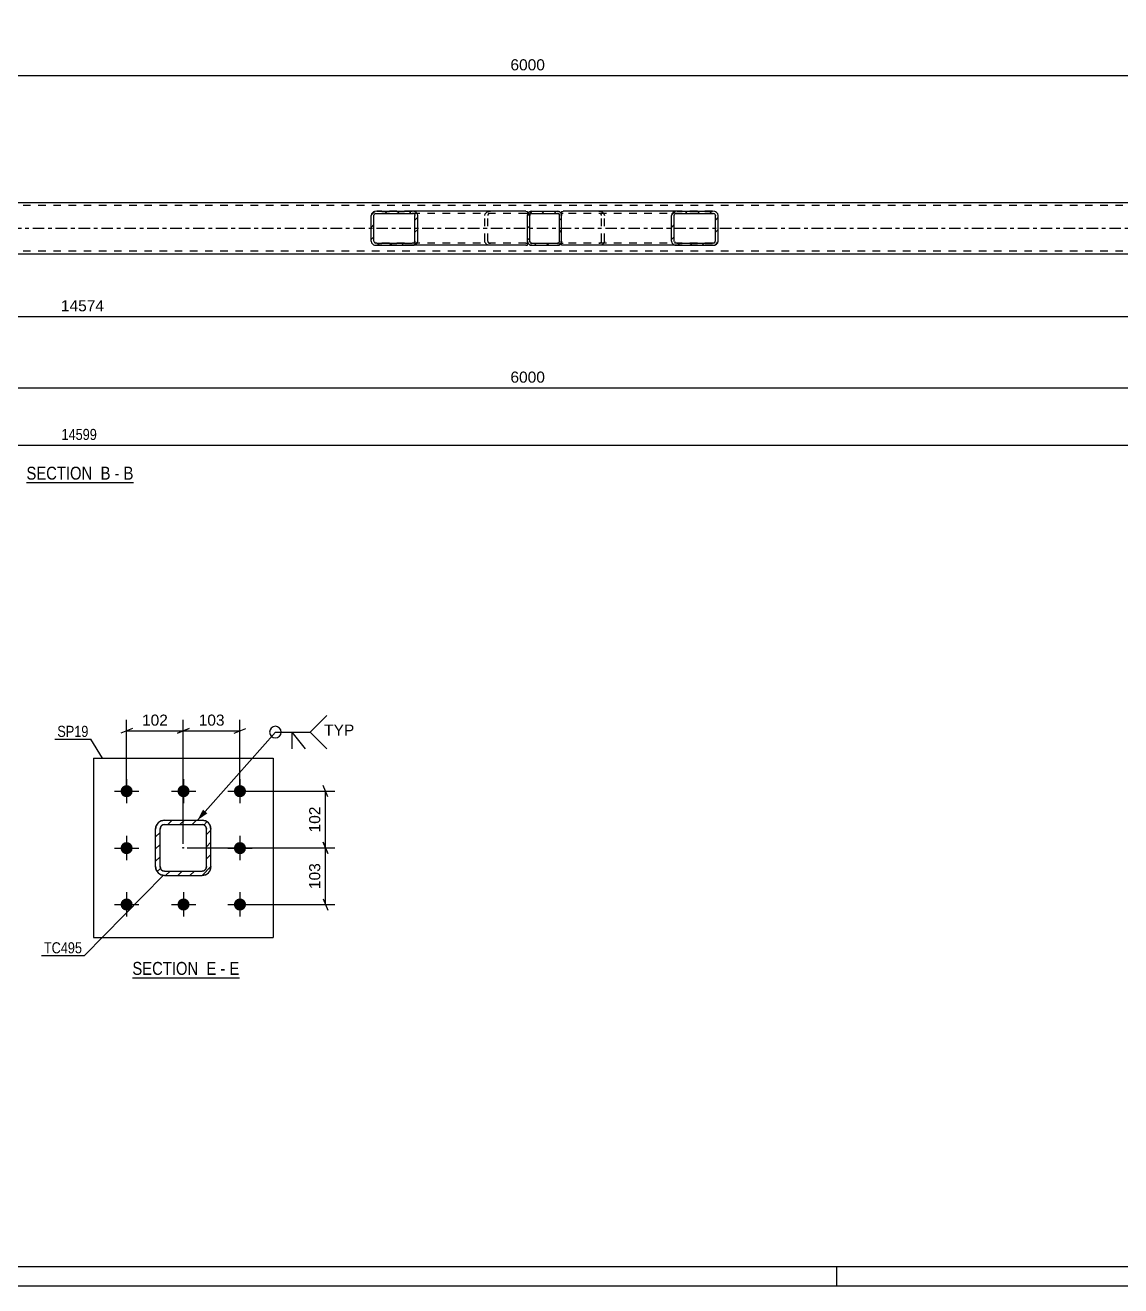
# Model space of a CAD drawing. Header units: millimetres. Extents: x -90 to 1099, y -612 to 229.
# Drawn here: x 469.6 to 752.7, y -611.6 to -285.8 of the extents above; entities that cross this region are included whole.
import ezdxf

# ---------------------------------------------------------------- set-up
doc = ezdxf.new("R2010")
doc.units = ezdxf.units.MM
doc.linetypes.add('DXK_LINE_DOT2', pattern=[3.9198, 1.9599, -1.9599])
doc.linetypes.add('DXK_LINE_DOT3', pattern=[5.9187, 2.979, -0.9799, 0.9799, -0.9799])
doc.styles.add('Arial', font='ARIAL.TTF', dxfattribs={"height": 0.2})
doc.styles.add('Arial Narrow', font='ARIALN.TTF', dxfattribs={"height": 0.2})

# ---------------------------------------------------------------- blocks, each defined once
blk = doc.blocks.new('Unknown-761555022-1133')
at = {"color": 5, "linetype": 'Continuous'}
for p, q in [((-84.67, -606.55), (1094.33, -606.55)), ((679.33, -611.55), (679.33, -606.55)), ((-89.67, -611.55), (1099.33, -611.55))]:
    blk.add_line(p, q, dxfattribs=at)
blk = doc.blocks.new('Unknown-761555022-13 - 1777')
at = {"color": 6, "linetype": 'Continuous'}
blk.add_line((469.95, -403.95), (497.6, -403.95), dxfattribs=at)
at = {"color": 0, "linetype": 'Continuous'}
blk.add_wipeout([(488.06, -403.2), (488.06, -399.7), (469.95, -399.7), (469.95, -403.2)], dxfattribs=at)
at = {"color": 7, "linetype": 'Continuous', "style": 'Arial Narrow'}
blk.add_text('SECTION ', height=3.34, dxfattribs=at).set_placement((469.95, -403.2))
at = {"color": 0, "linetype": 'Continuous'}
blk.add_wipeout([(491.67, -403.2), (491.67, -399.7), (489.11, -399.7), (489.11, -403.2)], dxfattribs=at)
blk.add_wipeout([(493.99, -403.2), (493.99, -399.7), (492.72, -399.7), (492.72, -403.2)], dxfattribs=at)
at = {"color": 7, "linetype": 'Continuous', "style": 'Arial Narrow'}
blk.add_text('B', height=3.34, dxfattribs=at).set_placement((489.11, -403.2))
at = {"color": 0, "linetype": 'Continuous'}
blk.add_wipeout([(497.6, -403.2), (497.6, -399.7), (495.04, -399.7), (495.04, -403.2)], dxfattribs=at)
at = {"color": 7, "linetype": 'Continuous', "style": 'Arial Narrow'}
for s, p in [('B', (495.04, -403.2)), ('-', (492.72, -403.2))]:
    blk.add_text(s, height=3.34, dxfattribs=at).set_placement(p)
blk = doc.blocks.new('Unknown-761555022-16 - 18337')
at = {"color": 6, "linetype": 'Continuous'}
blk.add_line((497.32, -531.94), (524.97, -531.94), dxfattribs=at)
at = {"color": 0, "linetype": 'Continuous'}
blk.add_wipeout([(515.43, -531.19), (515.43, -527.69), (497.32, -527.69), (497.32, -531.19)], dxfattribs=at)
at = {"color": 7, "linetype": 'Continuous', "style": 'Arial Narrow'}
blk.add_text('SECTION ', height=3.34, dxfattribs=at).set_placement((497.32, -531.19))
at = {"color": 0, "linetype": 'Continuous'}
blk.add_wipeout([(519.04, -531.19), (519.04, -527.69), (516.48, -527.69), (516.48, -531.19)], dxfattribs=at)
blk.add_wipeout([(521.36, -531.19), (521.36, -527.69), (520.09, -527.69), (520.09, -531.19)], dxfattribs=at)
at = {"color": 7, "linetype": 'Continuous', "style": 'Arial Narrow'}
blk.add_text('E', height=3.34, dxfattribs=at).set_placement((516.48, -531.19))
at = {"color": 0, "linetype": 'Continuous'}
blk.add_wipeout([(524.97, -531.19), (524.97, -527.69), (522.41, -527.69), (522.41, -531.19)], dxfattribs=at)
at = {"color": 7, "linetype": 'Continuous', "style": 'Arial Narrow'}
for s, p in [('-', (520.09, -531.19)), ('E', (522.41, -531.19))]:
    blk.add_text(s, height=3.34, dxfattribs=at).set_placement(p)
blk = doc.blocks.new('Part-761555022-1811 - 1777')
at = {"linetype": 'Continuous'}
h = blk.add_hatch(dxfattribs=at)
h.set_pattern_fill('', scale=0.7, style=0, pattern_type=0)
h.set_pattern_definition([(45, (647.7798, -342.5605), (-1.57154, 1.57154), [])])
h.paths.add_polyline_path([(647.22, -342.64), (647.78, -342.56), (648.25, -342.33), (648.57, -341.98), (648.68, -341.58), (648.68, -334.91), (648.57, -334.5), (648.25, -334.15), (647.78, -333.92), (647.22, -333.84), (638.07, -333.84), (637.51, -333.92), (637.03, -334.15), (636.71, -334.5), (636.6, -334.91), (636.6, -341.58), (636.71, -341.98), (637.03, -342.33), (637.51, -342.56), (638.07, -342.64)])
h.paths.add_polyline_path([(637.79, -342.07), (637.55, -341.95), (637.39, -341.78), (637.34, -341.58), (637.34, -334.91), (637.39, -334.7), (637.55, -334.53), (637.79, -334.42), (638.07, -334.38), (647.22, -334.38), (647.5, -334.42), (647.74, -334.53), (647.9, -334.7), (647.95, -334.91), (647.95, -341.58), (647.9, -341.78), (647.74, -341.95), (647.5, -342.07), (647.22, -342.11), (638.07, -342.11)])
at = {"color": 2, "linetype": 'Continuous'}
for p, q in [((608.23, -333.9), (608.66, -333.84)), ((608.23, -333.9), (608.23, -334.91)), ((638.07, -333.84), (608.66, -333.84)), ((636.71, -334.5), (636.6, -334.91)), ((636.6, -341.58), (636.6, -334.91)), ((637.34, -334.91), (637.39, -334.7)), ((637.34, -341.58), (637.34, -334.91)), ((638.07, -333.84), (637.51, -333.92)), ((637.79, -334.42), (638.07, -334.38)), ((638.07, -333.84), (647.22, -333.84)), ((638.07, -334.38), (647.22, -334.38)), ((647.78, -333.92), (647.22, -333.84)), ((647.22, -334.38), (647.5, -334.42)), ((647.9, -334.7), (647.95, -334.91)), ((647.95, -341.58), (647.95, -334.91)), ((648.68, -334.91), (648.57, -334.5)), ((648.68, -341.58), (648.68, -334.91)), ((608.23, -342.56), (608.23, -341.58)), ((636.6, -341.58), (636.71, -341.98)), ((637.39, -341.78), (637.34, -341.58)), ((638.07, -342.11), (637.79, -342.07)), ((647.5, -342.07), (647.22, -342.11)), ((647.95, -341.58), (647.9, -341.78)), ((648.57, -341.98), (648.68, -341.58)), ((608.23, -342.58), (608.23, -342.56)), ((608.66, -342.64), (608.23, -342.58)), ((638.07, -342.64), (608.66, -342.64)), ((637.51, -342.56), (638.07, -342.64)), ((638.07, -342.11), (647.22, -342.11)), ((638.07, -342.64), (647.22, -342.64)), ((647.22, -342.64), (647.78, -342.56))]:
    blk.add_line(p, q, dxfattribs=at)
at = {"color": 7, "linetype": 'DXK_LINE_DOT2'}
for p, q in [((608.23, -333.9), (608.23, -334.49)), ((608.38, -334.42), (608.23, -334.49)), ((608.23, -342.33), (608.23, -334.91)), ((608.66, -334.38), (608.38, -334.42)), ((647.22, -334.38), (608.66, -334.38)), ((617.81, -333.84), (618.38, -333.92)), ((618.09, -334.42), (617.81, -334.38)), ((618.55, -334.91), (618.49, -334.7)), ((618.55, -341.58), (618.55, -334.91)), ((619.17, -334.5), (619.28, -334.91)), ((619.28, -341.58), (619.28, -334.91)), ((647.22, -333.84), (638.07, -333.84)), ((608.23, -342), (608.38, -342.07)), ((608.38, -342.07), (608.66, -342.11)), ((617.81, -342.11), (618.09, -342.07)), ((618.49, -341.78), (618.55, -341.58)), ((619.28, -341.58), (619.17, -341.98)), ((647.22, -342.11), (608.66, -342.11)), ((618.38, -342.56), (617.81, -342.64)), ((647.22, -342.64), (638.07, -342.64))]:
    blk.add_line(p, q, dxfattribs=at)
for centre, radius, start, end in [((617.93, -335.06), 0.668, 32.4106, 75.4454), ((618.04, -335.22), 1.34, 32.4106, 75.4454), ((617.93, -341.42), 0.668, 284.5546, 327.5894), ((618.04, -341.27), 1.34, 284.5546, 327.5894)]:
    blk.add_arc(centre, radius, start, end, dxfattribs=at)
at = {"color": 2, "linetype": 'Continuous'}
for centre, radius, start, end in [((637.84, -335.22), 1.34, 104.5546, 147.5894), ((637.96, -335.06), 0.668, 104.5546, 147.5894), ((647.33, -335.06), 0.668, 32.4106, 75.4454), ((647.44, -335.22), 1.34, 32.4106, 75.4454), ((637.84, -341.27), 1.34, 212.4106, 255.4454), ((637.96, -341.42), 0.668, 212.4106, 255.4454), ((647.33, -341.42), 0.668, 284.5546, 327.5894), ((647.44, -341.27), 1.34, 284.5546, 327.5894)]:
    blk.add_arc(centre, radius, start, end, dxfattribs=at)
blk = doc.blocks.new('Part-761555022-1845 - 1777')
at = {"linetype": 'Continuous'}
h = blk.add_hatch(dxfattribs=at)
h.set_pattern_fill('', scale=0.7, style=0, pattern_type=0)
h.set_pattern_definition([(45, (607.576, -342.5605), (-1.57154, 1.57154), [])])
h.paths.add_polyline_path([(607.17, -342.64), (607.58, -342.56), (607.92, -342.33), (608.15, -341.98), (608.23, -341.58), (608.23, -334.91), (608.15, -334.5), (607.92, -334.15), (607.58, -333.92), (607.17, -333.84), (600.5, -333.84), (600.09, -333.92), (599.75, -334.15), (599.52, -334.5), (599.43, -334.91), (599.43, -341.58), (599.52, -341.98), (599.75, -342.33), (600.09, -342.56), (600.5, -342.64)])
h.paths.add_polyline_path([(600.3, -342.07), (600.12, -341.95), (600.01, -341.78), (599.97, -341.58), (599.97, -334.91), (600.01, -334.7), (600.12, -334.53), (600.3, -334.42), (600.5, -334.38), (607.17, -334.38), (607.37, -334.42), (607.54, -334.53), (607.66, -334.7), (607.7, -334.91), (607.7, -341.58), (607.66, -341.78), (607.54, -341.95), (607.37, -342.07), (607.17, -342.11), (600.5, -342.11)])
at = {"color": 7, "linetype": 'DXK_LINE_DOT2'}
for p, q in [((599.43, -334.91), (599.52, -334.5)), ((599.43, -341.58), (599.43, -334.91)), ((600.01, -334.7), (599.97, -334.91)), ((599.97, -341.58), (599.97, -334.91)), ((600.09, -333.92), (600.5, -333.84)), ((600.5, -334.38), (600.3, -334.42)), ((600.5, -333.84), (607.17, -333.84)), ((600.5, -334.38), (607.17, -334.38)), ((607.17, -333.84), (607.58, -333.92)), ((607.37, -334.42), (607.17, -334.38)), ((607.7, -334.91), (607.66, -334.7)), ((607.7, -341.58), (607.7, -334.91)), ((608.15, -334.5), (608.23, -334.91)), ((608.23, -341.58), (608.23, -334.91)), ((599.52, -341.98), (599.43, -341.58)), ((599.97, -341.58), (600.01, -341.78)), ((600.3, -342.07), (600.5, -342.11)), ((607.17, -342.11), (607.37, -342.07)), ((607.66, -341.78), (607.7, -341.58)), ((608.23, -341.58), (608.15, -341.98)), ((600.5, -342.64), (600.09, -342.56)), ((600.5, -342.11), (607.17, -342.11)), ((600.5, -342.64), (607.17, -342.64)), ((607.58, -342.56), (607.17, -342.64))]:
    blk.add_line(p, q, dxfattribs=at)
at = {"color": 2, "linetype": 'Continuous'}
for p, q in [((599.52, -334.5), (599.43, -334.91)), ((599.43, -341.58), (599.43, -334.91)), ((599.97, -334.91), (600.01, -334.7)), ((599.97, -341.58), (599.97, -334.91)), ((600.5, -333.84), (600.09, -333.92)), ((600.3, -334.42), (600.5, -334.38)), ((600.5, -333.84), (607.17, -333.84)), ((600.5, -334.38), (607.17, -334.38)), ((607.58, -333.92), (607.17, -333.84)), ((607.17, -334.38), (607.37, -334.42)), ((607.66, -334.7), (607.7, -334.91)), ((607.7, -341.58), (607.7, -334.91)), ((608.23, -334.91), (608.15, -334.5)), ((608.23, -341.58), (608.23, -334.91)), ((599.43, -341.58), (599.52, -341.98)), ((600.01, -341.78), (599.97, -341.58)), ((600.5, -342.11), (600.3, -342.07)), ((607.37, -342.07), (607.17, -342.11)), ((607.7, -341.58), (607.66, -341.78)), ((608.15, -341.98), (608.23, -341.58)), ((600.09, -342.56), (600.5, -342.64)), ((600.5, -342.11), (607.17, -342.11)), ((600.5, -342.64), (607.17, -342.64)), ((607.17, -342.64), (607.58, -342.56))]:
    blk.add_line(p, q, dxfattribs=at)
at = {"color": 7, "linetype": 'DXK_LINE_DOT2'}
for centre, radius, start, end in [((600.5, -334.91), 1.07, 112.5, 157.5), ((600.5, -334.91), 0.533, 112.5, 157.5), ((607.17, -334.91), 0.533, 22.5, 67.5), ((607.17, -334.91), 1.07, 22.5, 67.5), ((600.5, -341.58), 1.07, 202.5, 247.5), ((600.5, -341.58), 0.533, 202.5, 247.5), ((607.17, -341.58), 0.533, 292.5, 337.5), ((607.17, -341.58), 1.07, 292.5, 337.5)]:
    blk.add_arc(centre, radius, start, end, dxfattribs=at)
at = {"color": 2, "linetype": 'Continuous'}
for centre, radius, start, end in [((600.5, -334.91), 1.07, 112.5, 157.5), ((600.5, -334.91), 0.533, 112.5, 157.5), ((607.17, -334.91), 0.533, 22.5, 67.5), ((607.17, -334.91), 1.07, 22.5, 67.5), ((600.5, -341.58), 1.07, 202.5, 247.5), ((600.5, -341.58), 0.533, 202.5, 247.5), ((607.17, -341.58), 0.533, 292.5, 337.5), ((607.17, -341.58), 1.07, 292.5, 337.5)]:
    blk.add_arc(centre, radius, start, end, dxfattribs=at)
blk = doc.blocks.new('Part-761555022-1884 - 1777')
at = {"linetype": 'Continuous'}
h = blk.add_hatch(dxfattribs=at)
h.set_pattern_fill('', scale=0.7, style=0, pattern_type=0)
h.set_pattern_definition([(45, (570.162, -342.5605), (-1.57154, 1.57154), [])])
h.paths.add_polyline_path([(569.6, -342.64), (570.16, -342.56), (570.64, -342.33), (570.95, -341.98), (571.07, -341.58), (571.07, -334.91), (570.95, -334.5), (570.64, -334.15), (570.16, -333.92), (569.6, -333.84), (560.45, -333.84), (559.89, -333.92), (559.41, -334.15), (559.1, -334.5), (558.99, -334.91), (558.99, -341.58), (559.1, -341.98), (559.41, -342.33), (559.89, -342.56), (560.45, -342.64)])
h.paths.add_polyline_path([(560.17, -342.07), (559.93, -341.95), (559.77, -341.78), (559.72, -341.58), (559.72, -334.91), (559.77, -334.7), (559.93, -334.53), (560.17, -334.42), (560.45, -334.38), (569.6, -334.38), (569.88, -334.42), (570.12, -334.53), (570.28, -334.7), (570.33, -334.91), (570.33, -341.58), (570.28, -341.78), (570.12, -341.95), (569.88, -342.07), (569.6, -342.11), (560.45, -342.11)])
at = {"color": 2, "linetype": 'Continuous'}
for p, q in [((559.1, -334.5), (558.99, -334.91)), ((558.99, -341.58), (558.99, -334.91)), ((559.72, -334.91), (559.77, -334.7)), ((559.72, -341.58), (559.72, -334.91)), ((560.45, -333.84), (559.89, -333.92)), ((560.17, -334.42), (560.45, -334.38)), ((560.45, -333.84), (569.6, -333.84)), ((560.45, -334.38), (569.6, -334.38)), ((599.01, -333.84), (569.6, -333.84)), ((570.16, -333.92), (569.6, -333.84)), ((569.6, -334.38), (569.88, -334.42)), ((570.28, -334.7), (570.33, -334.91)), ((570.33, -341.58), (570.33, -334.91)), ((571.07, -334.91), (570.95, -334.5)), ((571.07, -341.58), (571.07, -334.91)), ((599.01, -333.84), (599.43, -333.9)), ((599.43, -333.9), (599.43, -333.92)), ((599.43, -333.92), (599.43, -334.15)), ((599.43, -334.15), (599.43, -334.91)), ((558.99, -341.58), (559.1, -341.98)), ((559.77, -341.78), (559.72, -341.58)), ((560.45, -342.11), (560.17, -342.07)), ((569.88, -342.07), (569.6, -342.11)), ((570.33, -341.58), (570.28, -341.78)), ((570.95, -341.98), (571.07, -341.58)), ((599.43, -342.58), (599.43, -341.58)), ((559.89, -342.56), (560.45, -342.64)), ((560.45, -342.11), (569.6, -342.11)), ((560.45, -342.64), (569.6, -342.64)), ((569.6, -342.64), (570.16, -342.56)), ((599.01, -342.64), (569.6, -342.64)), ((599.01, -342.64), (599.43, -342.58))]:
    blk.add_line(p, q, dxfattribs=at)
at = {"color": 7, "linetype": 'DXK_LINE_DOT2'}
for p, q in [((569.6, -333.84), (560.45, -333.84)), ((599.01, -334.38), (560.45, -334.38)), ((588.39, -334.91), (588.5, -334.5)), ((588.39, -341.58), (588.39, -334.91)), ((589.18, -334.7), (589.12, -334.91)), ((589.12, -341.58), (589.12, -334.91)), ((589.29, -333.92), (589.85, -333.84)), ((589.85, -334.38), (589.57, -334.42)), ((599.29, -334.42), (599.01, -334.38)), ((599.43, -334.49), (599.29, -334.42)), ((599.43, -333.9), (599.43, -333.9)), ((599.43, -334.15), (599.43, -334.49)), ((599.43, -341.58), (599.43, -334.5)), ((588.5, -341.98), (588.39, -341.58)), ((589.12, -341.58), (589.18, -341.78)), ((589.57, -342.07), (589.85, -342.11)), ((599.01, -342.11), (599.29, -342.07)), ((599.29, -342.07), (599.43, -342)), ((599.01, -342.11), (560.45, -342.11)), ((569.6, -342.64), (560.45, -342.64)), ((589.85, -342.64), (589.29, -342.56))]:
    blk.add_line(p, q, dxfattribs=at)
at = {"color": 2, "linetype": 'Continuous'}
for centre, radius, start, end in [((560.23, -335.22), 1.34, 104.5547, 147.5896), ((560.34, -335.06), 0.668, 104.5547, 147.5896), ((569.71, -335.06), 0.668, 32.4104, 75.4453), ((569.83, -335.22), 1.34, 32.4104, 75.4453), ((560.23, -341.27), 1.34, 212.4104, 255.4453), ((560.34, -341.42), 0.668, 212.4104, 255.4453), ((569.71, -341.42), 0.668, 284.5547, 327.5896), ((569.83, -341.27), 1.34, 284.5547, 327.5896)]:
    blk.add_arc(centre, radius, start, end, dxfattribs=at)
at = {"color": 7, "linetype": 'DXK_LINE_DOT2'}
for centre, radius, start, end in [((589.63, -335.22), 1.34, 104.5547, 147.5896), ((589.74, -335.06), 0.668, 104.5547, 147.5896), ((589.63, -341.27), 1.34, 212.4104, 255.4453), ((589.74, -341.42), 0.668, 212.4104, 255.4453)]:
    blk.add_arc(centre, radius, start, end, dxfattribs=at)
blk = doc.blocks.new('Part-761555022-1989 - 1777')
at = {"color": 2, "linetype": 'Continuous'}
for p, q in [((45.43, -331.58), (968.84, -331.58)), ((960.84, -344.91), (45.43, -344.91))]:
    blk.add_line(p, q, dxfattribs=at)
at = {"color": 7, "linetype": 'DXK_LINE_DOT2'}
for p, q in [((968.84, -332.38), (45.43, -332.38)), ((968.84, -344.11), (45.43, -344.11))]:
    blk.add_line(p, q, dxfattribs=at)
at = {"color": 7, "linetype": 'DXK_LINE_DOT3'}
blk.add_line((45.43, -338.24), (968.84, -338.24), dxfattribs=at)
blk = doc.blocks.new('Part-761555022-18357 - 18337')
at = {"linetype": 'Continuous'}
h = blk.add_hatch(dxfattribs=at)
h.set_pattern_fill('', scale=0.7, style=0, pattern_type=0)
h.set_pattern_definition([(45, (515.3284, -505.5073), (-1.57154, 1.57154), [])])
h.paths.add_polyline_path([(505.61, -505.51), (515.33, -505.51), (516.2, -505.33), (516.94, -504.84), (517.44, -504.1), (517.61, -503.22), (517.61, -493.51), (517.44, -492.63), (516.94, -491.89), (516.2, -491.4), (515.33, -491.22), (505.61, -491.22), (504.74, -491.4), (504, -491.89), (503.5, -492.63), (503.33, -493.51), (503.33, -503.22), (503.5, -504.1), (504, -504.84), (504.74, -505.33)])
h.paths.add_polyline_path([(504.56, -503.66), (504.47, -503.22), (504.47, -493.51), (504.56, -493.07), (504.81, -492.7), (505.18, -492.45), (505.61, -492.36), (515.33, -492.36), (515.77, -492.45), (516.14, -492.7), (516.38, -493.07), (516.47, -493.51), (516.47, -503.22), (516.38, -503.66), (516.14, -504.03), (515.77, -504.28), (515.33, -504.36), (505.61, -504.36), (505.18, -504.28), (504.81, -504.03)])
blk.add_hatch(color=30, dxfattribs=at).paths.add_polyline_path([(510.47, -498.46, -1), (510.47, -498.26, -1)])
at = {"color": 7, "linetype": 'DXK_LINE_DOT2'}
for p, q in [((504.74, -491.4), (505.61, -491.22)), ((505.61, -491.22), (515.33, -491.22)), ((515.33, -491.22), (516.2, -491.4)), ((503.33, -493.51), (503.5, -492.63)), ((503.33, -503.22), (503.33, -493.51)), ((504.56, -493.07), (504.47, -493.51)), ((504.47, -503.22), (504.47, -493.51)), ((505.61, -492.36), (505.18, -492.45)), ((505.61, -492.36), (515.33, -492.36)), ((515.77, -492.45), (515.33, -492.36)), ((516.47, -493.51), (516.38, -493.07)), ((516.47, -503.22), (516.47, -493.51)), ((517.44, -492.63), (517.61, -493.51)), ((517.61, -503.22), (517.61, -493.51)), ((503.5, -504.1), (503.33, -503.22)), ((504.47, -503.22), (504.56, -503.66)), ((505.18, -504.28), (505.61, -504.36)), ((505.61, -504.36), (515.33, -504.36)), ((515.33, -504.36), (515.77, -504.28)), ((516.38, -503.66), (516.47, -503.22)), ((517.61, -503.22), (517.44, -504.1)), ((505.61, -505.51), (504.74, -505.33)), ((505.61, -505.51), (515.33, -505.51)), ((516.2, -505.33), (515.33, -505.51))]:
    blk.add_line(p, q, dxfattribs=at)
at = {"color": 2, "linetype": 'Continuous'}
for p, q in [((505.61, -491.22), (504.74, -491.4)), ((505.61, -491.22), (515.33, -491.22)), ((516.2, -491.4), (515.33, -491.22)), ((503.5, -492.63), (503.33, -493.51)), ((503.33, -503.22), (503.33, -493.51)), ((504.47, -493.51), (504.56, -493.07)), ((504.47, -503.22), (504.47, -493.51)), ((505.18, -492.45), (505.61, -492.36)), ((505.61, -492.36), (515.33, -492.36)), ((515.33, -492.36), (515.77, -492.45)), ((516.38, -493.07), (516.47, -493.51)), ((516.47, -503.22), (516.47, -493.51)), ((517.61, -493.51), (517.44, -492.63)), ((517.61, -503.22), (517.61, -493.51)), ((503.33, -503.22), (503.5, -504.1)), ((504.56, -503.66), (504.47, -503.22)), ((505.61, -504.36), (505.18, -504.28)), ((505.61, -504.36), (515.33, -504.36)), ((515.77, -504.28), (515.33, -504.36)), ((516.47, -503.22), (516.38, -503.66)), ((517.44, -504.1), (517.61, -503.22)), ((504.74, -505.33), (505.61, -505.51)), ((505.61, -505.51), (515.33, -505.51)), ((515.33, -505.51), (516.2, -505.33))]:
    blk.add_line(p, q, dxfattribs=at)
at = {"color": 30, "linetype": 'DXK_LINE_DOT3'}
blk.add_line((510.47, -498.36), (510.47, -498.36), dxfattribs=at)
at = {"color": 30, "linetype": 'Continuous'}
blk.add_circle((510.47, -498.36), 0.1, dxfattribs=at)
at = {"color": 7, "linetype": 'DXK_LINE_DOT2'}
for centre, radius, start, end in [((505.61, -493.51), 2.29, 112.5, 157.5), ((515.33, -493.51), 2.29, 22.5, 67.5), ((505.61, -493.51), 1.14, 112.5, 157.5), ((515.33, -493.51), 1.14, 22.5, 67.5), ((505.61, -503.22), 2.29, 202.5, 247.5), ((505.61, -503.22), 1.14, 202.5, 247.5), ((515.33, -503.22), 1.14, 292.5, 337.5), ((515.33, -503.22), 2.29, 292.5, 337.5)]:
    blk.add_arc(centre, radius, start, end, dxfattribs=at)
at = {"color": 2, "linetype": 'Continuous'}
for centre, radius, start, end in [((505.61, -493.51), 2.29, 112.5, 157.5), ((515.33, -493.51), 2.29, 22.5, 67.5), ((505.61, -493.51), 1.14, 112.5, 157.5), ((515.33, -493.51), 1.14, 22.5, 67.5), ((505.61, -503.22), 2.29, 202.5, 247.5), ((505.61, -503.22), 1.14, 202.5, 247.5), ((515.33, -503.22), 1.14, 292.5, 337.5), ((515.33, -503.22), 2.29, 292.5, 337.5)]:
    blk.add_arc(centre, radius, start, end, dxfattribs=at)
blk = doc.blocks.new('Part-761555022-18378 - 18337')
at = {"color": 2, "linetype": 'Continuous'}
for p, q in [((487.26, -475.15), (533.69, -475.15)), ((487.26, -475.15), (487.26, -521.58)), ((533.69, -475.15), (533.69, -521.58)), ((487.26, -521.58), (533.69, -521.58))]:
    blk.add_line(p, q, dxfattribs=at)
blk = doc.blocks.new('Bolt-761555022-18450 - 18337')
at = {"linetype": 'Continuous'}
for points in [[(497.4, -483.72, -1), (494.26, -483.72, -1)], [(512.11, -483.72, -1), (508.97, -483.72, -1)], [(526.69, -483.72, -1), (523.54, -483.72, -1)], [(497.4, -498.44, -1), (494.26, -498.44, -1)], [(526.69, -498.44, -1), (523.54, -498.44, -1)], [(497.4, -513.01, -1), (494.26, -513.01, -1)], [(512.11, -513.01, -1), (508.97, -513.01, -1)], [(526.69, -513.01, -1), (523.54, -513.01, -1)]]:
    blk.add_hatch(color=1, dxfattribs=at).paths.add_polyline_path(points)
at = {"color": 1, "linetype": 'Continuous'}
for p, q in [((495.83, -480.58), (495.83, -486.86)), ((510.54, -480.58), (510.54, -486.86)), ((525.11, -480.58), (525.11, -486.86)), ((492.69, -483.72), (498.97, -483.72)), ((507.4, -483.72), (513.69, -483.72)), ((521.97, -483.72), (528.26, -483.72)), ((492.69, -498.44), (498.97, -498.44)), ((495.83, -495.29), (495.83, -501.58)), ((521.97, -498.44), (528.26, -498.44)), ((525.11, -495.29), (525.11, -501.58)), ((495.83, -509.86), (495.83, -516.15)), ((510.54, -509.86), (510.54, -516.15)), ((525.11, -509.86), (525.11, -516.15)), ((492.69, -513.01), (498.97, -513.01)), ((507.4, -513.01), (513.69, -513.01)), ((521.97, -513.01), (528.26, -513.01))]:
    blk.add_line(p, q, dxfattribs=at)
blk = doc.blocks.new('StraightDimension-761555022-2144 - 1777')
at = {"color": 7, "linetype": 'Continuous'}
blk.add_line((-1.67, -394.3), (968.84, -394.3), dxfattribs=at)
at = {"color": 0}
blk.add_wipeout([(488.76, -393.55), (488.76, -389.35), (478.42, -389.35), (478.42, -393.55)], dxfattribs=at)
at = {"color": 3, "style": 'Arial Narrow'}
blk.add_text('14599', height=2.863, dxfattribs=at).set_placement((479.02, -392.95))
blk = doc.blocks.new('StraightDimension-761555022-2046 - 1777')
at = {"color": 7, "linetype": 'Continuous'}
for p, q in [((399.44, -366.9), (399.44, -381.89)), ((799.44, -366.9), (799.44, -381.89)), ((400.94, -378.89), (397.94, -380.09)), ((399.44, -379.49), (799.44, -379.49)), ((797.94, -380.09), (800.94, -378.89))]:
    blk.add_line(p, q, dxfattribs=at)
at = {"color": 0}
blk.add_wipeout([(604.49, -378.74), (604.49, -374.54), (594.4, -374.54), (594.4, -378.74)], dxfattribs=at)
at = {"color": 3, "style": 'Arial'}
blk.add_text('6000', height=2.865, dxfattribs=at).set_placement((595, -378.14))
blk = doc.blocks.new('StraightDimension-761555022-2076 - 1777')
at = {"color": 7, "linetype": 'Continuous'}
blk.add_line((0, -361.04), (968.84, -361.04), dxfattribs=at)
at = {"color": 0}
blk.add_wipeout([(490.58, -360.29), (490.58, -356.09), (478.26, -356.09), (478.26, -360.29)], dxfattribs=at)
at = {"color": 3, "style": 'Arial'}
blk.add_text('14574', height=2.865, dxfattribs=at).set_placement((478.86, -359.69))
blk = doc.blocks.new('StraightDimension-761555022-2123 - 1777')
at = {"color": 7, "linetype": 'Continuous'}
for p, q in [((799.44, -309.58), (799.44, -286.35)), ((399.44, -309.58), (399.44, -288.58)), ((400.94, -298.17), (397.94, -299.37)), ((399.44, -298.77), (799.44, -298.77)), ((797.94, -299.37), (800.94, -298.17))]:
    blk.add_line(p, q, dxfattribs=at)
at = {"color": 0, "linetype": 'Continuous'}
blk.add_wipeout([(798.84, -285.75), (794.64, -285.75), (794.64, -298.07), (798.84, -298.07)], dxfattribs=at)
at = {"color": 0}
blk.add_wipeout([(604.49, -298.02), (604.49, -293.82), (594.4, -293.82), (594.4, -298.02)], dxfattribs=at)
at = {"color": 3, "linetype": 'Continuous', "style": 'Arial'}
blk.add_text('12033', height=2.865, rotation=90.0002, dxfattribs=at).set_placement((798.24, -297.47))
at = {"color": 3, "style": 'Arial'}
blk.add_text('6000', height=2.865, dxfattribs=at).set_placement((595, -297.42))
blk = doc.blocks.new('StraightDimension-761555022-18563 - 18337')
at = {"color": 7, "linetype": 'Continuous'}
for p, q in [((511.47, -498.36), (549.61, -498.36)), ((547.81, -499.86), (546.61, -496.86)), ((547.21, -513.01), (547.21, -498.36)), ((526.11, -513.01), (549.61, -513.01)), ((546.61, -511.51), (547.81, -514.51))]:
    blk.add_line(p, q, dxfattribs=at)
at = {"color": 0}
blk.add_wipeout([(546.46, -501.75), (542.26, -501.75), (542.26, -509.62), (546.46, -509.62)], dxfattribs=at)
at = {"color": 3, "style": 'Arial'}
blk.add_text('103', height=2.865, rotation=90.0002, dxfattribs=at).set_placement((545.86, -509.02))
blk = doc.blocks.new('StraightDimension-761555022-18562 - 18337')
at = {"color": 7, "linetype": 'Continuous'}
for p, q in [((526.11, -483.72), (549.61, -483.72)), ((547.81, -485.22), (546.61, -482.22)), ((547.21, -498.36), (547.21, -483.72)), ((511.47, -498.36), (549.61, -498.36)), ((546.61, -496.86), (547.81, -499.86))]:
    blk.add_line(p, q, dxfattribs=at)
at = {"color": 0}
blk.add_wipeout([(546.46, -487.11), (542.26, -487.11), (542.26, -494.98), (546.46, -494.98)], dxfattribs=at)
at = {"color": 3, "style": 'Arial'}
blk.add_text('102', height=2.865, rotation=90.0002, dxfattribs=at).set_placement((545.86, -494.38))
blk = doc.blocks.new('StraightDimension-761555022-18581 - 18337')
at = {"color": 7, "linetype": 'Continuous'}
for p, q in [((510.47, -497.36), (510.47, -465.29)), ((525.11, -482.72), (525.11, -465.29)), ((511.97, -467.54), (508.97, -468.74)), ((510.47, -468.14), (525.11, -468.14)), ((523.61, -468.74), (526.61, -467.54))]:
    blk.add_line(p, q, dxfattribs=at)
at = {"color": 0}
blk.add_wipeout([(521.73, -467.39), (521.73, -463.19), (513.86, -463.19), (513.86, -467.39)], dxfattribs=at)
at = {"color": 3, "style": 'Arial'}
blk.add_text('103', height=2.865, dxfattribs=at).set_placement((514.46, -466.79))
blk = doc.blocks.new('StraightDimension-761555022-18582 - 18337')
at = {"color": 7, "linetype": 'Continuous'}
for p, q in [((495.83, -482.72), (495.83, -465.29)), ((510.47, -497.36), (510.47, -465.29)), ((497.33, -467.54), (494.33, -468.74)), ((495.83, -468.14), (510.47, -468.14)), ((508.97, -468.74), (511.97, -467.54))]:
    blk.add_line(p, q, dxfattribs=at)
at = {"color": 0}
blk.add_wipeout([(507.09, -467.39), (507.09, -463.19), (499.21, -463.19), (499.21, -467.39)], dxfattribs=at)
at = {"color": 3, "style": 'Arial'}
blk.add_text('102', height=2.865, dxfattribs=at).set_placement((499.81, -466.79))
blk = doc.blocks.new('WeldMark-761555022-18655 - 18337')
at = {"linetype": 'Continuous'}
blk.add_hatch(color=30, dxfattribs=at).paths.add_polyline_path([(516.69, -489.47), (514.14, -491.22), (515.57, -488.48)])
at = {"color": 30, "linetype": 'Continuous'}
for p, q in [((514.14, -491.22), (534.27, -468.46)), ((534.27, -468.46), (543.27, -468.46))]:
    blk.add_line(p, q, dxfattribs=at)
at = {"color": 3, "linetype": 'Continuous'}
for q in [(541.98, -472.75), (538.55, -472.75)]:
    blk.add_line((538.55, -468.46), q, dxfattribs=at)
for start, end in [(90, 270), (270, 90)]:
    blk.add_arc((534.27, -468.46), 1.5, start, end, dxfattribs=at)
at = {"color": 0, "linetype": 'Continuous'}
blk.add_wipeout([(554.64, -469.36), (554.64, -466.36), (546.87, -466.36), (546.87, -469.36)], dxfattribs=at)
blk.add_wipeout([(554.64, -469.36), (554.64, -466.36), (546.87, -466.36), (546.87, -469.36)], dxfattribs=at)
at = {"color": 3, "linetype": 'Continuous'}
for q in [(547.55, -464.18), (547.55, -472.75)]:
    blk.add_line((543.27, -468.46), q, dxfattribs=at)
at = {"color": 3, "linetype": 'Continuous', "style": 'Arial'}
blk.add_text('TYP', height=2.865, dxfattribs=at).set_placement((546.87, -469.36))
blk = doc.blocks.new('Mark-761555022-18599 - 18337')
at = {"color": 0}
blk.add_wipeout([(484.32, -525.63), (484.32, -522.63), (474.46, -522.63), (474.46, -525.63)], dxfattribs=at)
blk.add_wipeout([(484.32, -525.63), (484.32, -522.63), (474.46, -522.63), (474.46, -525.63)], dxfattribs=at)
at = {"color": 30, "linetype": 'Continuous'}
for p in [(505.31, -505.51), (473.86, -526.23)]:
    blk.add_line(p, (484.92, -526.23), dxfattribs=at)
at = {"color": 3, "style": 'Arial Narrow'}
blk.add_text('TC495', height=2.863, dxfattribs=at).set_placement((474.46, -525.63))
blk = doc.blocks.new('Mark-761555022-18602 - 18337')
at = {"color": 0}
blk.add_wipeout([(485.97, -469.69), (485.97, -466.69), (477.93, -466.69), (477.93, -469.69)], dxfattribs=at)
blk.add_wipeout([(485.97, -469.69), (485.97, -466.69), (477.93, -466.69), (477.93, -469.69)], dxfattribs=at)
at = {"color": 30, "linetype": 'Continuous'}
for p in [(477.33, -470.29), (489.57, -475.15)]:
    blk.add_line(p, (486.57, -470.29), dxfattribs=at)
at = {"color": 3, "style": 'Arial Narrow'}
blk.add_text('SP19', height=2.863, dxfattribs=at).set_placement((477.93, -469.69))

msp = doc.modelspace()

# ---------------------------------------------------------------- block references
for name in ['Unknown-761555022-1133', 'Part-761555022-1989 - 1777', 'Part-761555022-1884 - 1777', 'Part-761555022-1845 - 1777', 'Part-761555022-1811 - 1777', 'Part-761555022-18378 - 18337', 'Bolt-761555022-18450 - 18337', 'Part-761555022-18357 - 18337']:
    msp.add_blockref(name, (0, 0))

# ---------------------------------------------------------------- next in the draw order: block references
for name in ['StraightDimension-761555022-2123 - 1777', 'StraightDimension-761555022-2144 - 1777', 'Unknown-761555022-13 - 1777', 'Mark-761555022-18602 - 18337', 'StraightDimension-761555022-18563 - 18337', 'Unknown-761555022-16 - 18337']:
    msp.add_blockref(name, (0, 0))

# ---------------------------------------------------------------- next in the draw order: block references
for name in ['StraightDimension-761555022-2076 - 1777', 'StraightDimension-761555022-2046 - 1777', 'StraightDimension-761555022-18562 - 18337', 'Mark-761555022-18599 - 18337']:
    msp.add_blockref(name, (0, 0))

# ---------------------------------------------------------------- next in the draw order: block references
msp.add_blockref('StraightDimension-761555022-18581 - 18337', (0, 0))

# ---------------------------------------------------------------- next in the draw order: block references
for name in ['StraightDimension-761555022-18582 - 18337', 'WeldMark-761555022-18655 - 18337']:
    msp.add_blockref(name, (0, 0))

doc.saveas('drawing.dxf')
